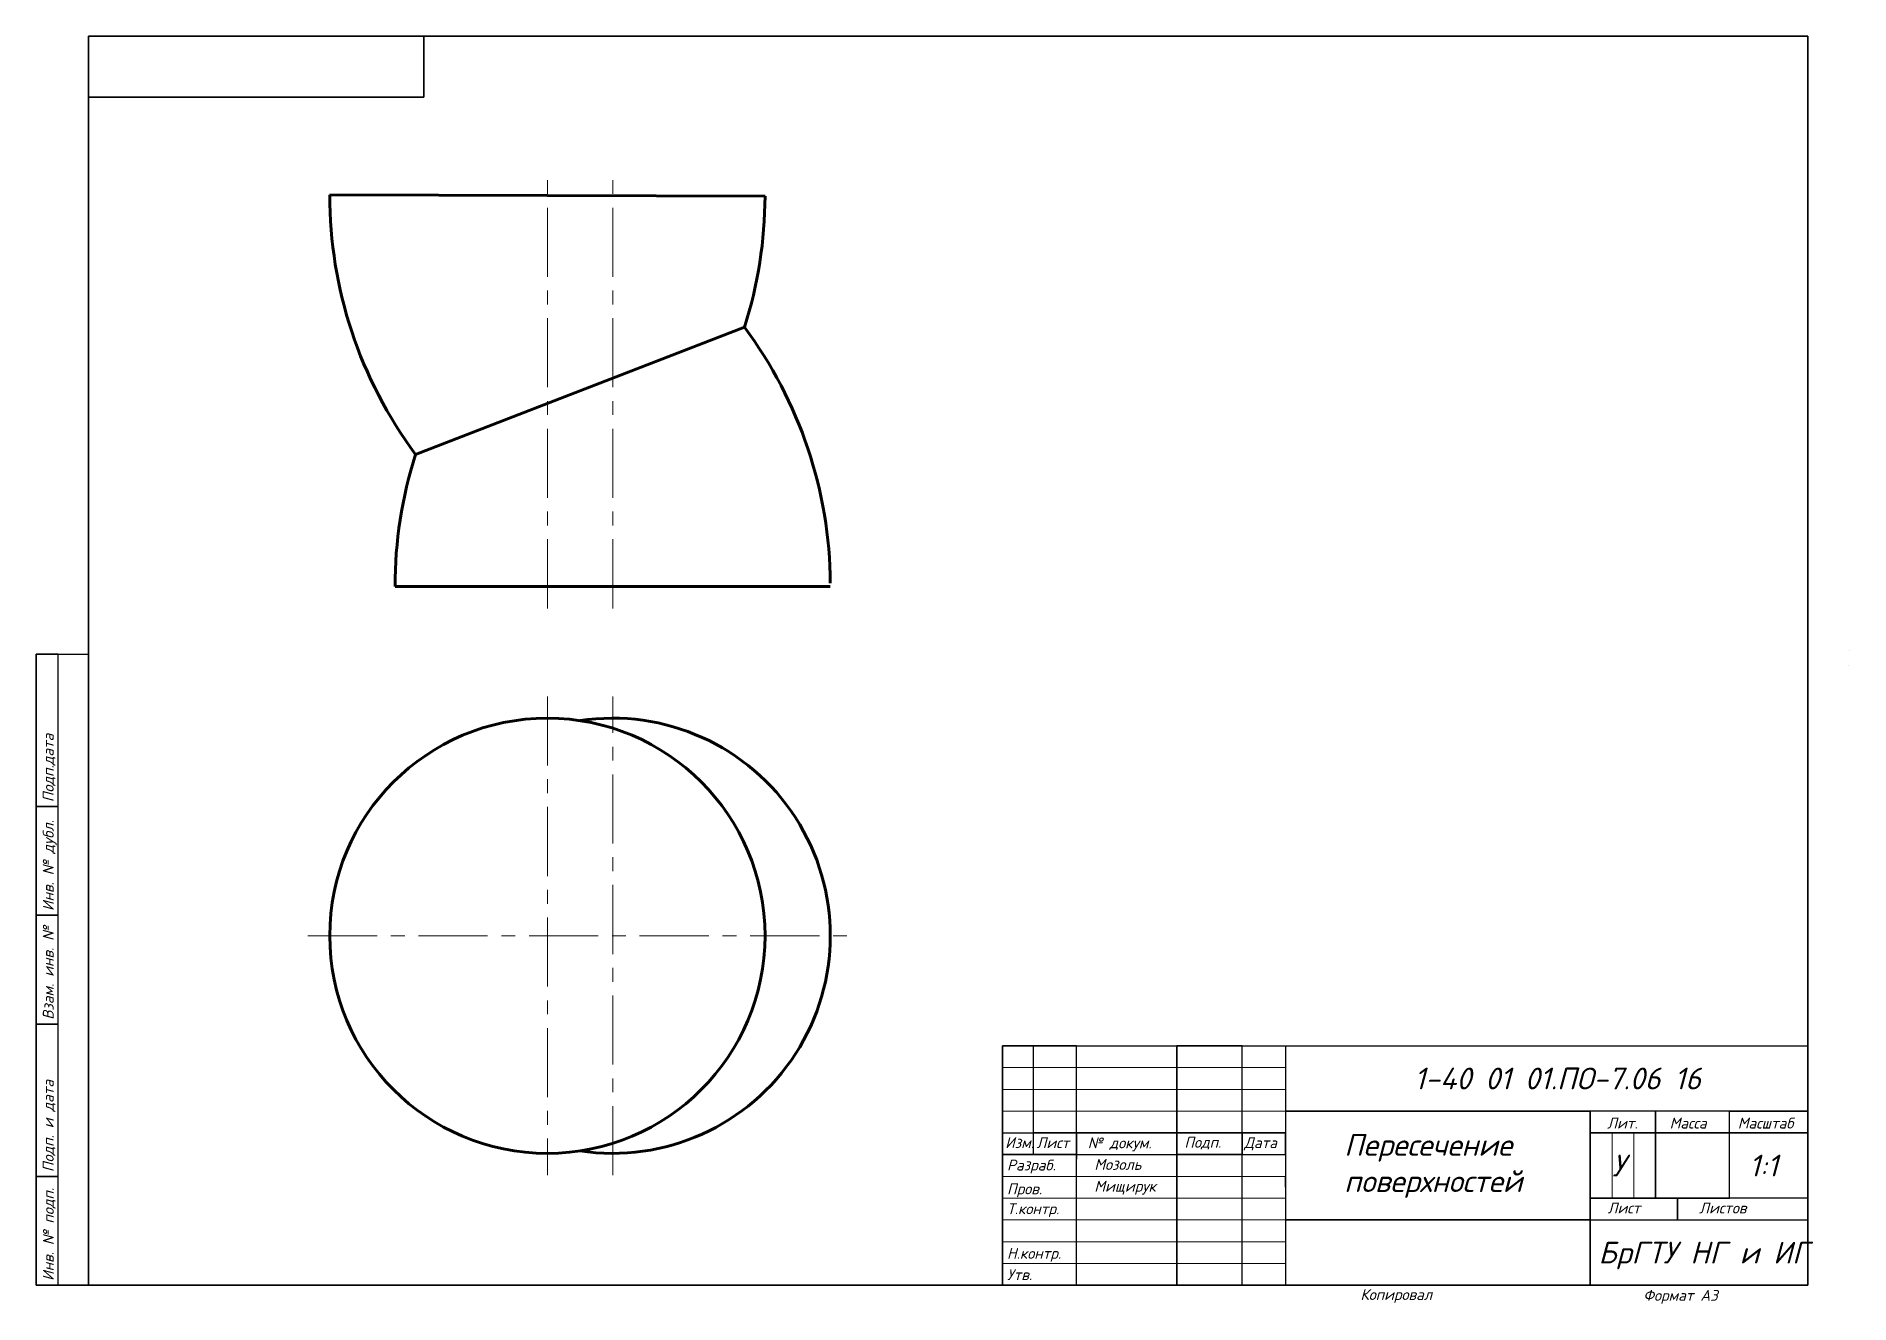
# Paper-space layout 'Лист5' of a CAD drawing. Header units: millimetres. Extents: x -248 to 169, y -127 to 164.
import ezdxf

# ---------------------------------------------------------------- set-up
doc = ezdxf.new("R2010")
doc.units = ezdxf.units.MM
doc.linetypes.add('осевая', pattern=[50.8, 31.75, -6.35, 6.35, -6.35])
doc.layers.add('MD_Видимые', color=7, linetype='Continuous', lineweight=50)
doc.styles.add('2.5мм', font='isocpeur.ttf', dxfattribs={"oblique": 15, "height": 2.5})
doc.styles.get("Standard").update_dxf_attribs({"font": 'isocpeur.ttf', "oblique": 15, "height": 5})

psp = doc.layouts.new('Лист5')

# ---------------------------------------------------------------- linework, layer by layer
for p, q in [((169.06, 22.88), (169.06, 22.88)), ((168.71, 19.47), (168.71, 19.47)), ((39.47, -73.01), (39.47, -78.01)), ((39.47, -83.01), (39.47, -93.01)), ((109.47, -90.51), (109.47, -85.51)), ((109.47, -85.51), (109.47, -90.51)), ((39.47, -93.01), (39.47, -90.51)), ((39.47, -90.51), (39.47, -93.01)), ((109.47, -88.01), (109.47, -93.01)), ((-8.53, -93.01), (-8.53, -94.01)), ((109.47, -98.01), (109.47, -93.01)), ((109.47, -93.01), (109.47, -103.01)), ((109.47, -93.01), (109.47, -98.01)), ((-8.53, -98.01), (-8.53, -96.51)), ((39.47, -100.51), (39.47, -98.01)), ((39.47, -98.01), (39.47, -100.51)), ((109.47, -105.51), (109.47, -100.51)), ((109.47, -100.51), (109.47, -105.51)), ((109.47, -108.01), (109.47, -106.68))]:
    psp.add_line(p, q)
at = {"lineweight": 13}
for p, q in [((-25.53, -73.01), (39.47, -73.01)), ((39.47, -78.01), (-25.53, -78.01))]:
    psp.add_line(p, q, dxfattribs=at)
psp.add_lwpolyline([(-235.53, -123.01), (159.47, -123.01), (159.47, 163.99), (-235.53, 163.99)], close=True)
for points in [[(-235.53, 163.99), (-235.53, 149.99)], [(-235.53, 149.99), (-228.53, 149.99), (-158.53, 149.99), (-158.53, 163.99)], [(-235.53, -123.01), (-247.53, -123.01), (-247.53, 21.99), (-235.53, 21.99)], [(-247.53, -123.01), (-242.53, -123.01), (-242.53, 21.99)], [(-247.53, -38.01), (-242.53, -38.01), (-242.53, -13.01), (-247.53, -13.01)], [(159.47, -123.01), (159.47, -103.01), (159.47, -33.53)], [(-247.53, -63.01), (-242.53, -63.01)], [(159.47, -68.01), (159.47, -83.01), (39.47, -83.01)], [(159.47, -123.01), (159.47, -68.01)], [(-25.53, -83.01), (-25.53, -88.01), (39.47, -88.01)], [(-25.53, -88.01), (-25.53, -93.01), (39.47, -93.01)], [(-247.53, -98.01), (-242.53, -98.01)]]:
    psp.add_lwpolyline(points)
at = {"lineweight": 30}
psp.add_lwpolyline([(159.47, -123.01), (-25.53, -123.01), (-25.53, -68.01), (159.47, -68.01)], close=True, dxfattribs=at)
at = {"lineweight": 25}
for points in [[(-25.53, -123.01), (-8.53, -123.01), (-8.53, -68.01)], [(-25.53, -123.01), (14.47, -123.01), (14.47, -68.01)], [(-25.53, -68.01), (-18.53, -68.01), (-18.53, -93.01)], [(-25.53, -68.01), (-25.53, -123.01), (-25.53, -68.01)], [(14.47, -123.01), (29.47, -123.01), (29.47, -68.01)], [(-25.53, -123.01), (109.47, -123.01), (109.47, -83.01)], [(124.47, -103.01), (124.47, -103.01), (124.47, -83.01)], [(141.47, -103.01), (141.47, -88.01), (141.47, -83.01)], [(-25.53, -93.01), (39.47, -93.01), (39.47, -88.01), (-18.53, -88.01), (-18.53, -93.01), (-25.53, -93.01), (-25.53, -88.01), (-18.53, -88.01)], [(159.47, -103.01), (159.47, -88.01), (109.47, -88.01)], [(159.47, -108.01), (159.47, -103.01), (109.47, -103.01)], [(109.47, -108.01), (129.47, -108.01), (129.47, -103.01)], [(39.47, -108.01), (109.47, -108.01), (159.47, -108.01)]]:
    psp.add_lwpolyline(points, dxfattribs=at)
at = {"lineweight": 15}
psp.add_lwpolyline([(39.47, -68.01), (39.47, -123.01)], dxfattribs=at)
at = {"lineweight": 13}
for points in [[(39.47, -83.01), (-25.53, -83.01)], [(-25.53, -93.01), (-25.53, -98.01), (39.47, -98.01)], [(-25.53, -98.01), (-25.53, -103.01), (39.47, -103.01)], [(159.47, -108.01), (39.47, -108.01), (-25.53, -108.01)], [(-25.53, -123.01), (-25.53, -118.01), (39.47, -118.01), (-25.53, -118.01), (-25.53, -113.01), (39.47, -113.01)]]:
    psp.add_lwpolyline(points, dxfattribs=at)
at = {"layer": 'MD_Видимые', "linetype": 'осевая', "lineweight": 13, "ltscale": 0.5}
for p, q in [((-130.12, 32.52), (-130.12, 132.52)), ((-115.12, 32.52), (-115.12, 132.52)), ((-130.12, 12.29), (-130.12, -97.71)), ((-115.12, -97.71), (-115.12, 12.29)), ((-185.12, -42.71), (-60.12, -42.71))]:
    psp.add_line(p, q, dxfattribs=at)
at = {"layer": 'MD_Видимые', "lineweight": 60}
for p, q in [((-180.12, 127.52), (-80.12, 127.23)), ((-160.39, 67.89), (-84.84, 97.15)), ((-165.12, 37.52), (-65.12, 37.52))]:
    psp.add_line(p, q, dxfattribs=at)
at = {"layer": 'MD_Видимые', "lineweight": 30}
psp.add_line((-242.53, 21.99), (-235.53, 21.99), dxfattribs=at)
at = {"layer": 'MD_Видимые', "lineweight": 13}
for p, q in [((114.47, -103.01), (114.47, -88.01)), ((119.47, -103.01), (119.47, -88.01))]:
    psp.add_line(p, q, dxfattribs=at)
at = {"layer": 'MD_Видимые', "lineweight": 30}
for points in [[(-247.53, -123.01), (-242.53, -123.01), (-242.53, 21.99), (-247.53, 21.99), (-247.53, -13.01), (-242.53, -13.01), (-247.53, -13.01), (-247.53, -38.01), (-242.53, -38.01), (-247.53, -38.01), (-247.53, -63.01), (-242.53, -63.01), (-247.53, -63.01), (-247.53, -98.01), (-242.53, -98.01), (-247.53, -98.01), (-247.53, -123.01), (-235.53, -123.01), (-235.53, 163.99), (-158.53, 163.99), (-158.53, 149.99), (-235.53, 149.99), (-235.53, 163.99), (159.47, 163.99), (159.47, -123.01), (-235.53, -123.01)], [(-25.53, -123.01), (-25.53, -68.01), (39.47, -68.01), (39.47, -123.01), (29.47, -123.01), (29.47, -68.01), (14.47, -68.01), (14.47, -123.01), (-8.53, -123.01), (-8.53, -68.01), (-25.53, -68.01), (-25.53, -123.01), (-8.53, -123.01)], [(-18.53, -68.01), (-18.53, -93.01), (-25.53, -93.01), (-25.53, -88.01), (-18.53, -88.01), (-8.53, -88.01), (-8.53, -93.01), (-18.53, -93.01), (14.47, -93.01), (14.47, -88.01), (-8.53, -88.01), (29.47, -88.01), (29.47, -93.01), (14.47, -93.01), (39.47, -93.01), (39.47, -88.01), (29.47, -88.01)], [(39.47, -83.01), (109.47, -83.01), (109.47, -108.01), (39.47, -108.01), (109.47, -108.01), (109.47, -123.01), (109.47, -108.01), (159.47, -108.01), (159.47, -103.01), (109.47, -103.01), (129.47, -103.01), (129.47, -108.01), (129.47, -103.01), (141.47, -103.01), (141.47, -83.01), (159.47, -83.01), (109.47, -83.01), (109.47, -88.01), (159.47, -88.01), (124.47, -88.01), (124.47, -83.01), (124.47, -103.01), (109.47, -103.01)]]:
    psp.add_lwpolyline(points, dxfattribs=at)
at = {"layer": 'MD_Видимые', "lineweight": 60}
for points in [[(-180.12, 127.52, 0.161091), (-160.39, 67.89, -31.720693)], [(-65.12, 38.28, 0.159133), (-84.84, 97.15, -0.512665)], [(-160.39, 67.89, 0.077298), (-165.12, 37.52, 2736372.937963)]]:
    psp.add_lwpolyline(points, format="xyb", dxfattribs=at)
psp.add_circle((-130.12, -42.71), 50, dxfattribs=at)
for centre, radius, start, end in [((-180.12, 127.52), 100, 342.3197, 359.8359), ((-115.12, -42.71), 50, 261.3731, 98.6269)]:
    psp.add_arc(centre, radius, start, end, dxfattribs=at)

# ---------------------------------------------------------------- texts
at = {"style": '2.5мм', "oblique": 15}
for s, p in [('Подп.дата', (-243.53, -12.01)), ('Инв. № дубл.', (-243.53, -37.01)), ('Взам. инв. №', (-243.53, -62.01)), ('Подп. и дата', (-243.53, -97.01)), ('Инв. № подп.', (-243.5, -122.01))]:
    psp.add_text(s, height=2.5, rotation=90, dxfattribs=at).set_placement(p)
for s, p in [('Изм.', (-24.95, -91.49)), ('Лист', (-17.76, -91.51))]:
    psp.add_text(s, height=2.5, dxfattribs=at).set_placement(p)
at = {"char_height": 5, "attachment_point": 1}
for s, width, insert in [('1-40 01 01.ПО-7.06 16', 120, (69.02, -73.01)), ('Пересечение поверхностей', 70, (52.93, -88.26)), ('У', 5, (114.47, -93.01)), ('1:1', 18, (145.94, -93.01)), ('БрГТУ НГ и ИГ', 55, (111.35, -113.01))]:
    psp.add_mtext_dynamic_manual_height_columns(s, width=width, gutter_width=25, heights=[0], dxfattribs=dict(at, insert=insert))
at = {"char_height": 2.5, "attachment_point": 1, "style": '2.5мм'}
for s, width, heights, insert in [('Лит.', 15, [0], (113.33, -84.51)), ('Масса', 17, [0], (127.69, -84.51)), ('Масштаб', 18, [0], (143.34, -84.51)), ('\\pxi-3,l4,t3;№^Iдокум.', 23, [2.41], (-8.48, -89.05)), ('Подп.', 15, [0], (16.22, -88.91)), ('Разраб.', 17, [0], (-24.53, -94.15)), ('Мозоль', 23, [0], (-4.47, -94.01)), ('Пров.', 17, [0], (-24.53, -99.62)), ('Мищирук', 23, [0], (-4.47, -99.01)), ('Лист', 20, [0], (113.43, -104.01)), ('Листов', 30, [0], (134.47, -104.01)), ('Т.контр.', 16, [0], (-24.53, -104.19)), ('Н.контр.', 16, [0], (-24.53, -114.43)), ('Утв.', 16, [0], (-24.53, -119.34))]:
    psp.add_mtext_dynamic_manual_height_columns(s, width=width, gutter_width=12.5, heights=heights, dxfattribs=dict(at, insert=insert))
at = {"insert": (29.94, -89), "char_height": 2.5, "attachment_point": 1, "style": '2.5мм'}
psp.add_mtext('Дата', dxfattribs=at)
at = {"layer": 'MD_Видимые', "char_height": 2.5, "attachment_point": 1, "style": '2.5мм'}
for s, width, insert in [('Копировал', 19.9242, (56.65, -123.9)), ('Формат А3', 48.1256, (121.63, -124.09))]:
    psp.add_mtext_dynamic_manual_height_columns(s, width=width, gutter_width=12.5, heights=[0], dxfattribs=dict(at, insert=insert))

doc.saveas('drawing.dxf')
